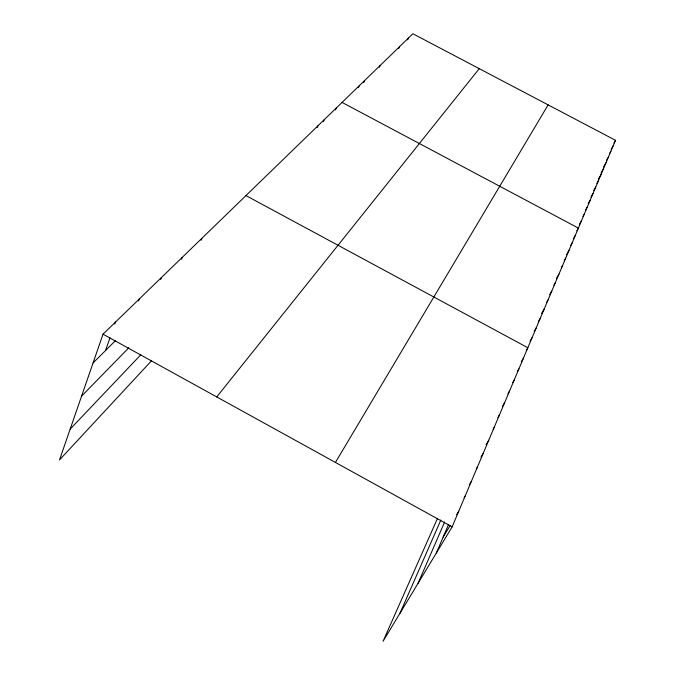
<?xml version="1.0" encoding="UTF-8"?>
<svg xmlns="http://www.w3.org/2000/svg" width="675" height="675" viewBox="0 0 675 675"><rect width="100%" height="100%" fill="white"/><g stroke="black" fill="none" stroke-linecap="round" stroke-linejoin="round"><path stroke-width="1.01" d="M437.484 518.434L383.071 641.25L452.14 526.854L615.499 140.307L412.881 33.75L103.022 334.167L59.501 459.937L151.622 360.661M105.519 350.561L109.991 337.787M114.818 324.034L115.501 322.068M138.535 300.991L139.227 299.067M160.718 279.492L161.435 277.543M181.541 259.267L182.258 257.352M201.091 240.317L201.825 238.376M317.183 127.668L317.976 125.769M323.426 121.601L324.211 119.72M335.441 109.974L336.251 108.051M436.32 553.07L448.453 524.694M358.383 87.674L359.176 85.818M363.791 82.468L364.618 80.544M418.07 583.293L444.639 521.969M379.409 67.289L380.227 65.407M398.647 48.642L399.482 46.744M399.98 613.254L440.843 520.054M407.683 39.859L408.51 37.994M613.98 142.973L615.499 140.307M611.17 149.293L613.204 145.716M609.846 153.048L610.875 151.242M606.412 160.523L608.487 156.887M603.551 167.029L606.049 162.658M601.037 172.96L603.56 168.556M598.472 179.027L601.012 174.58M596.869 183.431L598.404 180.74M593.679 190.654L595.747 187.043M590.929 197.134L593.021 193.489M588.22 203.605L590.228 200.087M585.343 210.381L587.377 206.845M582.913 216.439L583.942 214.65M579.395 224.438L581.462 220.843M576.83 230.816L578.399 228.099L342.056 102.414M573.328 238.815L575.345 235.305M570.696 245.346L572.223 242.696M566.46 254.72L569.025 250.265M564.19 260.719L565.751 258.027M561.338 267.789L562.385 265.975M556.293 278.699L558.942 274.134M553.863 285.154L555.407 282.504M549.703 294.654L551.779 291.094M546.48 302.602L548.049 299.902M541.586 313.487L544.227 308.956M538.245 321.773L540.295 318.254M534.187 331.358L536.254 327.814M530.018 341.212L532.102 337.635M526.255 350.443L527.833 347.743L245.962 195.581M521.311 361.766L523.446 358.138M517.371 371.478L518.923 368.837M512.696 382.523L514.266 379.856M507.887 393.888L509.473 391.205M502.394 406.51L504.529 402.899M497.872 417.597L499.432 414.965M493.121 429.173L494.176 427.402M335.433 462.443L548.134 104.878M486.093 444.707L488.742 440.243M480.997 457.102L483.14 453.499M476.305 468.956L477.352 467.201M469.252 484.895L471.369 481.359M464.113 497.787L465.185 496.007M443.121 537.173L450.141 525.513M456.621 514.755L458.772 511.161M216.743 396.934L479.25 68.647M70.166 429.123L140.864 354.729M81.565 396.174L128.883 347.709M93.066 362.956L115.433 340.689M103.022 334.167L452.14 526.854"/></g></svg>
